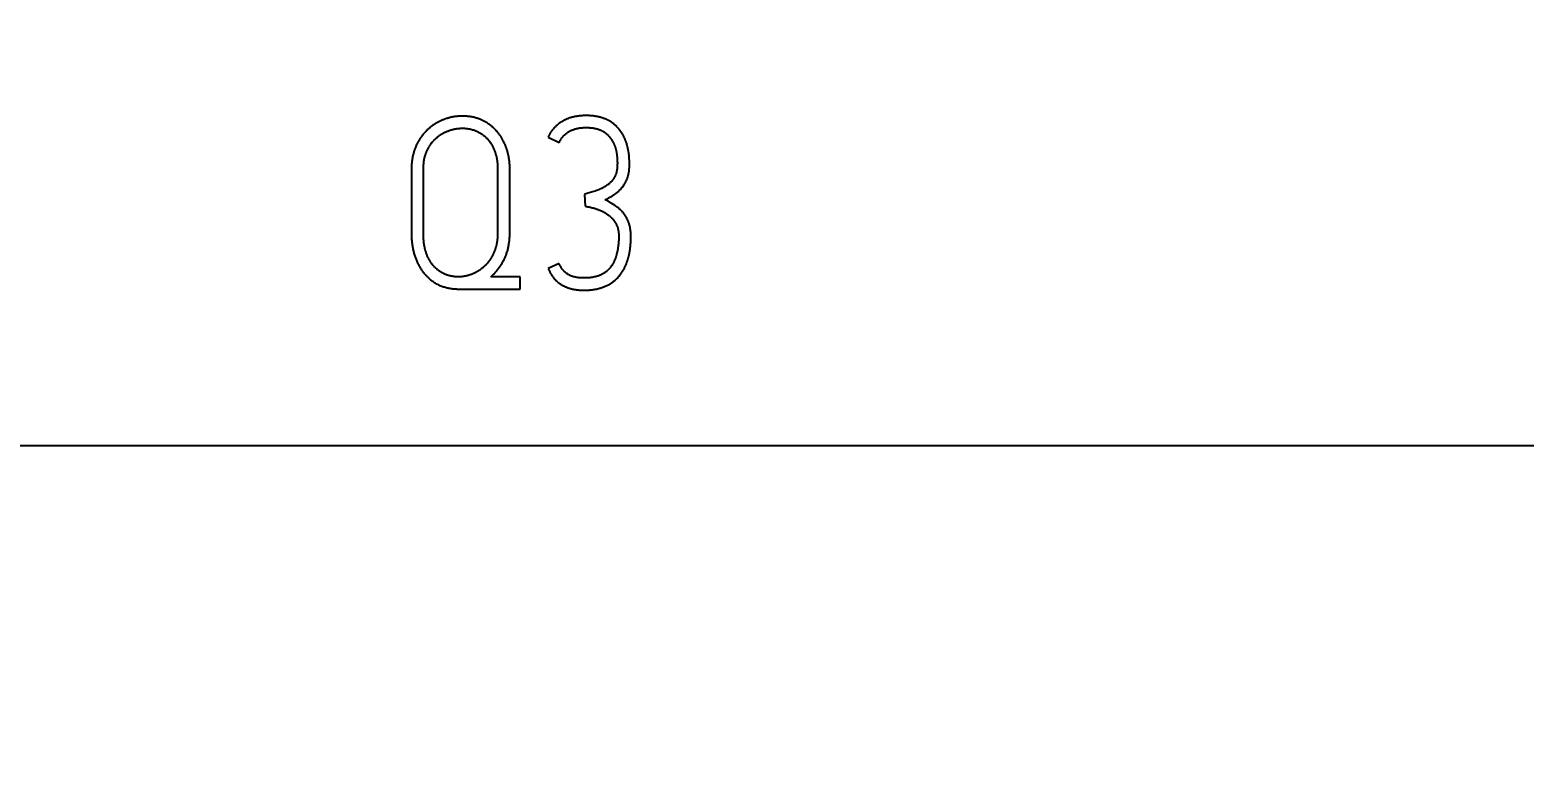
# Model space of a CAD drawing. Extents: x 0 to 420, y 0 to 297.
# Drawn here: x 112.59 to 127.36, y 137.42 to 144.75 of the extents above; entities that cross this region are included whole.
import ezdxf
from ezdxf.enums import TextEntityAlignment as Align

# ---------------------------------------------------------------- set-up
doc = ezdxf.new("R2010")
doc.units = 0
doc.header["$LTSCALE"] = 23.1
for name, color, linetype in [('10000_FRONT', 7, 'CONTINUOUS'), ('10100_DIM_FRONT', 7, 'CONTINUOUS'), ('10500_FRONT_LABELING', 7, 'CONTINUOUS')]:
    doc.layers.add(name, color=color, linetype=linetype)
doc.dimstyles.get("Standard").update_dxf_attribs({"dimtxt": 2.5, "dimasz": 2.5, "dimexe": 1.25, "dimexo": 0.625, "dimtad": 1, "dimcen": 2.5, "dimazin": 3, "dimtfac": 1, "dimtmove": 0, "dimatfit": 3})

# ---------------------------------------------------------------- blocks, each defined once
blk = doc.blocks.new('*D0')
at = {"layer": '10100_DIM_FRONT', "linetype": 'CONTINUOUS'}
for p, q in [((145.216, 146.129), (145.216, 119.377)), ((101.716, 145.192), (101.716, 119.377)), ((101.716, 121.377), (123.466, 121.377)), ((145.216, 121.377), (123.466, 121.377))]:
    blk.add_line(p, q, dxfattribs=at)
for points in [[(105.216, 121.877), (101.716, 121.377), (105.216, 120.877)], [(141.716, 120.877), (145.216, 121.377), (141.716, 121.877)]]:
    blk.add_solid(points, dxfattribs=at)
blk.add_text('43,5', height=3.5, dxfattribs=at).set_placement((119.432, 122.252), (129.182, 122.252), align=Align.FIT)
blk = doc.blocks.new('*D1')
at = {"layer": '10100_DIM_FRONT', "linetype": 'CONTINUOUS'}
for p, q in [((109.715618, 185.641363), (109.715618, 128.698883)), ((145.215618, 185.641363), (145.215618, 128.698883)), ((109.715618, 130.698883), (127.465618, 130.698883)), ((145.215618, 130.698883), (127.465618, 130.698883))]:
    blk.add_line(p, q, dxfattribs=at)
for points in [[(113.215618, 131.198883), (109.715618, 130.698883), (113.215618, 130.198883)], [(141.715618, 130.198883), (145.215618, 130.698883), (141.715618, 131.198883)]]:
    blk.add_solid(points, dxfattribs=at)
blk.add_text('35,5', height=3.5, dxfattribs=at).set_placement((123.63496, 131.573883), (133.13496, 131.573883), align=Align.FIT)

msp = doc.modelspace()

# ---------------------------------------------------------------- linework, layer by layer
at = {"layer": '10000_FRONT', "color": 7, "linetype": 'CONTINUOUS'}
msp.add_line((145.216, 140.642), (109.716, 140.642), dxfattribs=at)
at = {"layer": '10500_FRONT_LABELING', "color": 7, "linetype": 'CONTINUOUS'}
for p, q in [((117.716, 143.694), (117.824, 143.64)), ((116.366, 143.378), (116.366, 142.735)), ((116.484, 142.728), (116.484, 143.378)), ((117.217, 143.378), (117.217, 142.749)), ((117.337, 142.749), (117.337, 143.378)), ((118.076, 143.128), (118.083, 143.011)), ((118.107, 143.138), (118.092, 143.133)), ((118.122, 143.142), (118.107, 143.138)), ((118.143, 143.149), (118.122, 143.142)), ((118.168, 143.156), (118.143, 143.149)), ((118.179, 143.16), (118.168, 143.156)), ((117.824, 142.445), (117.716, 142.395)), ((117.441, 142.313), (117.148, 142.313)), ((117.441, 142.192), (117.441, 142.313)), ((116.828, 142.192), (117.441, 142.192))]:
    msp.add_line(p, q, dxfattribs=at)
for points in [[(117.337, 143.378), (117.337, 143.386), (117.337, 143.393), (117.337, 143.4), (117.337, 143.407), (117.336, 143.415), (117.336, 143.422), (117.335, 143.429), (117.335, 143.436), (117.334, 143.444), (117.334, 143.451), (117.333, 143.458), (117.332, 143.465), (117.331, 143.472), (117.33, 143.479), (117.329, 143.487), (117.328, 143.494), (117.326, 143.501), (117.325, 143.508), (117.324, 143.515), (117.322, 143.522), (117.321, 143.529), (117.319, 143.536), (117.317, 143.543), (117.315, 143.55), (117.313, 143.557), (117.311, 143.564), (117.309, 143.571), (117.307, 143.578), (117.304, 143.585), (117.302, 143.592), (117.299, 143.599), (117.297, 143.605), (117.294, 143.612), (117.291, 143.619), (117.288, 143.626), (117.285, 143.632), (117.282, 143.639), (117.279, 143.645), (117.276, 143.652), (117.273, 143.658), (117.269, 143.665), (117.266, 143.671), (117.262, 143.677), (117.258, 143.684), (117.255, 143.69), (117.251, 143.696), (117.247, 143.702), (117.243, 143.708), (117.239, 143.714), (117.234, 143.72), (117.23, 143.726), (117.225, 143.732), (117.221, 143.737), (117.216, 143.743), (117.211, 143.749), (117.206, 143.754), (117.202, 143.76), (117.197, 143.765), (117.191, 143.77), (117.186, 143.775), (117.181, 143.78), (117.176, 143.785), (117.17, 143.79), (117.165, 143.795), (117.159, 143.8), (117.154, 143.804), (117.148, 143.809), (117.142, 143.813), (117.136, 143.817), (117.131, 143.822), (117.124, 143.826), (117.118, 143.83), (117.112, 143.834), (117.106, 143.838), (117.1, 143.841), (117.093, 143.845), (117.087, 143.849), (117.08, 143.852), (117.074, 143.855), (117.067, 143.858), (117.061, 143.862), (117.054, 143.865), (117.047, 143.867), (117.04, 143.87), (117.034, 143.873), (117.027, 143.875), (117.02, 143.878), (117.013, 143.88), (117.006, 143.882), (116.999, 143.884), (116.992, 143.886), (116.985, 143.888), (116.978, 143.89), (116.971, 143.891), (116.963, 143.893), (116.956, 143.894), (116.949, 143.895), (116.941, 143.897), (116.934, 143.898), (116.927, 143.898), (116.92, 143.899), (116.912, 143.9), (116.905, 143.901), (116.898, 143.901), (116.89, 143.901), (116.883, 143.902), (116.876, 143.902), (116.868, 143.902), (116.861, 143.902), (116.854, 143.902), (116.846, 143.901), (116.839, 143.901), (116.832, 143.9), (116.824, 143.9), (116.817, 143.899), (116.81, 143.898), (116.802, 143.897), (116.795, 143.896), (116.788, 143.895), (116.781, 143.894), (116.773, 143.893), (116.766, 143.891), (116.759, 143.89), (116.752, 143.888), (116.745, 143.886), (116.738, 143.884), (116.731, 143.882), (116.724, 143.88), (116.717, 143.878), (116.71, 143.876), (116.703, 143.874), (116.696, 143.871), (116.689, 143.869), (116.682, 143.866), (116.675, 143.863), (116.669, 143.86), (116.662, 143.858), (116.655, 143.855), (116.649, 143.851), (116.642, 143.848), (116.635, 143.845), (116.629, 143.841), (116.622, 143.838), (116.616, 143.834), (116.61, 143.831), (116.603, 143.827), (116.597, 143.823), (116.591, 143.819), (116.585, 143.815), (116.579, 143.811), (116.573, 143.807), (116.567, 143.803), (116.561, 143.798), (116.556, 143.794), (116.55, 143.789), (116.544, 143.785), (116.539, 143.78), (116.533, 143.775), (116.528, 143.77), (116.522, 143.765), (116.517, 143.76), (116.512, 143.755), (116.507, 143.75), (116.502, 143.744), (116.497, 143.739), (116.492, 143.734), (116.487, 143.728), (116.482, 143.723), (116.478, 143.717), (116.473, 143.711), (116.469, 143.705), (116.464, 143.7), (116.46, 143.694), (116.456, 143.688), (116.452, 143.682), (116.448, 143.676), (116.444, 143.67), (116.44, 143.663), (116.437, 143.657), (116.433, 143.651), (116.429, 143.645), (116.426, 143.638), (116.423, 143.632), (116.419, 143.625), (116.416, 143.619), (116.413, 143.612), (116.41, 143.605), (116.407, 143.599), (116.404, 143.592), (116.402, 143.585), (116.399, 143.578), (116.396, 143.571), (116.394, 143.565), (116.392, 143.558), (116.39, 143.551), (116.388, 143.544), (116.386, 143.537), (116.384, 143.53), (116.382, 143.523)], [(118.14, 143.905), (118.134, 143.905), (118.129, 143.905), (118.123, 143.906), (118.117, 143.906), (118.111, 143.906), (118.106, 143.906), (118.1, 143.906), (118.094, 143.907), (118.088, 143.907), (118.083, 143.906), (118.077, 143.906), (118.071, 143.906), (118.065, 143.906), (118.06, 143.906), (118.054, 143.905), (118.048, 143.905), (118.042, 143.905), (118.037, 143.904), (118.031, 143.904), (118.025, 143.903), (118.019, 143.902), (118.014, 143.902), (118.008, 143.901), (118.002, 143.9), (117.997, 143.899), (117.991, 143.898), (117.986, 143.897), (117.98, 143.896), (117.974, 143.895), (117.969, 143.894), (117.963, 143.892), (117.958, 143.891), (117.952, 143.89), (117.947, 143.888), (117.941, 143.886), (117.936, 143.885), (117.93, 143.883), (117.925, 143.881), (117.919, 143.879), (117.914, 143.877), (117.909, 143.875), (117.903, 143.873), (117.898, 143.87), (117.893, 143.868), (117.887, 143.866), (117.882, 143.863), (117.877, 143.86), (117.872, 143.858), (117.867, 143.855), (117.862, 143.852), (117.857, 143.849), (117.852, 143.846), (117.847, 143.843), (117.842, 143.84), (117.837, 143.837), (117.833, 143.834), (117.828, 143.83), (117.823, 143.827), (117.819, 143.824), (117.814, 143.82), (117.81, 143.816), (117.805, 143.813), (117.801, 143.809), (117.796, 143.805), (117.792, 143.801), (117.788, 143.797), (117.784, 143.793), (117.78, 143.789), (117.776, 143.785), (117.772, 143.781), (117.768, 143.776), (117.764, 143.772), (117.761, 143.768), (117.757, 143.763), (117.754, 143.759), (117.75, 143.754), (117.747, 143.749), (117.744, 143.745), (117.74, 143.74), (117.737, 143.735), (117.734, 143.73), (117.731, 143.725), (117.729, 143.72), (117.726, 143.715), (117.723, 143.71), (117.721, 143.705), (117.718, 143.7), (117.716, 143.694)], [(118.334, 143.104), (118.339, 143.107), (118.344, 143.11), (118.349, 143.113), (118.354, 143.116), (118.359, 143.119), (118.363, 143.122), (118.368, 143.125), (118.373, 143.128), (118.377, 143.132), (118.382, 143.135), (118.387, 143.138), (118.391, 143.142), (118.395, 143.145), (118.4, 143.149), (118.404, 143.152), (118.408, 143.156), (118.413, 143.16), (118.417, 143.164), (118.421, 143.168), (118.425, 143.172), (118.429, 143.176), (118.433, 143.18), (118.437, 143.184), (118.441, 143.189), (118.445, 143.193), (118.448, 143.198), (118.452, 143.202), (118.456, 143.207), (118.459, 143.211), (118.462, 143.216), (118.465, 143.221), (118.469, 143.225), (118.472, 143.23), (118.475, 143.235), (118.477, 143.24), (118.48, 143.245), (118.483, 143.25), (118.485, 143.255), (118.488, 143.26), (118.49, 143.266), (118.493, 143.271), (118.495, 143.276), (118.497, 143.282), (118.499, 143.287), (118.501, 143.292), (118.503, 143.298), (118.505, 143.303), (118.506, 143.309), (118.508, 143.314), (118.509, 143.32), (118.51, 143.325), (118.511, 143.331), (118.513, 143.337), (118.514, 143.342), (118.514, 143.348), (118.515, 143.353), (118.516, 143.359), (118.517, 143.365), (118.517, 143.371), (118.518, 143.376), (118.518, 143.382), (118.519, 143.388), (118.519, 143.394), (118.519, 143.399), (118.519, 143.405), (118.519, 143.411), (118.52, 143.416), (118.52, 143.422), (118.52, 143.428), (118.52, 143.433), (118.52, 143.439), (118.52, 143.445), (118.519, 143.451), (118.519, 143.456), (118.519, 143.462), (118.519, 143.468), (118.518, 143.473), (118.518, 143.479), (118.518, 143.485), (118.517, 143.49), (118.517, 143.496), (118.516, 143.502), (118.516, 143.507), (118.515, 143.513), (118.515, 143.519), (118.514, 143.524), (118.513, 143.53), (118.512, 143.536), (118.512, 143.541), (118.511, 143.547), (118.51, 143.552), (118.509, 143.558), (118.508, 143.564), (118.507, 143.569), (118.506, 143.575), (118.505, 143.581), (118.503, 143.586), (118.502, 143.592), (118.501, 143.597), (118.499, 143.603), (118.498, 143.608), (118.496, 143.614), (118.495, 143.62), (118.493, 143.625), (118.492, 143.631), (118.49, 143.636), (118.488, 143.641), (118.486, 143.647), (118.484, 143.652), (118.482, 143.658), (118.48, 143.663), (118.478, 143.668), (118.476, 143.674), (118.474, 143.679), (118.471, 143.684), (118.469, 143.689), (118.467, 143.694), (118.464, 143.7), (118.461, 143.705), (118.459, 143.71), (118.456, 143.715), (118.453, 143.72), (118.45, 143.725), (118.447, 143.73), (118.444, 143.735), (118.441, 143.739), (118.438, 143.744), (118.435, 143.749), (118.431, 143.754), (118.428, 143.758), (118.424, 143.763), (118.421, 143.767), (118.417, 143.772), (118.414, 143.776), (118.41, 143.78), (118.406, 143.785), (118.402, 143.789), (118.398, 143.793), (118.394, 143.797), (118.39, 143.801), (118.386, 143.805), (118.382, 143.809), (118.378, 143.813), (118.373, 143.816), (118.369, 143.82), (118.364, 143.824), (118.36, 143.827), (118.355, 143.831), (118.35, 143.834), (118.346, 143.837), (118.341, 143.841), (118.336, 143.844), (118.331, 143.847), (118.326, 143.85), (118.321, 143.853), (118.316, 143.856), (118.311, 143.858), (118.306, 143.861), (118.301, 143.864), (118.296, 143.866), (118.291, 143.868), (118.285, 143.871), (118.28, 143.873), (118.275, 143.875), (118.269, 143.877), (118.264, 143.879), (118.258, 143.881), (118.253, 143.883), (118.247, 143.885), (118.242, 143.886), (118.236, 143.888), (118.231, 143.89), (118.225, 143.891), (118.22, 143.893), (118.214, 143.894), (118.208, 143.895), (118.203, 143.896), (118.197, 143.897), (118.191, 143.898), (118.186, 143.899), (118.18, 143.9), (118.174, 143.901), (118.169, 143.902), (118.163, 143.903), (118.157, 143.903), (118.152, 143.904), (118.146, 143.904), (118.14, 143.905)], [(116.484, 143.378), (116.484, 143.385), (116.484, 143.391), (116.484, 143.398), (116.484, 143.404), (116.484, 143.411), (116.485, 143.417), (116.485, 143.424), (116.486, 143.43), (116.487, 143.437), (116.487, 143.443), (116.488, 143.45), (116.489, 143.456), (116.49, 143.462), (116.491, 143.469), (116.492, 143.475), (116.494, 143.481), (116.495, 143.488), (116.497, 143.494), (116.498, 143.5), (116.5, 143.507), (116.502, 143.513), (116.504, 143.519), (116.506, 143.525), (116.508, 143.531), (116.51, 143.538), (116.513, 143.544), (116.515, 143.55), (116.518, 143.556), (116.52, 143.562), (116.523, 143.568), (116.526, 143.574), (116.529, 143.579), (116.532, 143.585), (116.535, 143.591), (116.539, 143.596), (116.542, 143.602), (116.545, 143.608), (116.549, 143.613), (116.552, 143.618), (116.556, 143.624), (116.56, 143.629), (116.564, 143.634), (116.568, 143.64), (116.572, 143.645), (116.576, 143.65), (116.58, 143.655), (116.585, 143.66), (116.589, 143.665), (116.594, 143.669), (116.598, 143.674), (116.603, 143.678), (116.608, 143.683), (116.613, 143.687), (116.618, 143.691), (116.623, 143.696), (116.628, 143.7), (116.633, 143.704), (116.638, 143.708), (116.643, 143.711), (116.649, 143.715), (116.654, 143.719), (116.66, 143.722), (116.665, 143.726), (116.671, 143.729), (116.677, 143.732), (116.683, 143.735), (116.689, 143.738), (116.694, 143.741), (116.7, 143.744), (116.706, 143.747), (116.712, 143.75), (116.718, 143.752), (116.724, 143.754), (116.731, 143.757), (116.737, 143.759), (116.743, 143.761), (116.749, 143.763), (116.755, 143.765), (116.762, 143.767), (116.768, 143.769), (116.775, 143.77), (116.781, 143.772), (116.787, 143.773), (116.794, 143.774), (116.8, 143.776), (116.807, 143.777), (116.813, 143.778), (116.82, 143.779), (116.826, 143.779), (116.833, 143.78), (116.839, 143.78), (116.846, 143.781), (116.852, 143.781), (116.859, 143.781), (116.865, 143.782), (116.872, 143.782), (116.879, 143.781), (116.885, 143.781), (116.892, 143.781), (116.898, 143.78), (116.905, 143.78), (116.911, 143.779), (116.918, 143.778), (116.924, 143.777), (116.931, 143.776), (116.937, 143.775), (116.944, 143.774), (116.95, 143.772), (116.957, 143.771), (116.963, 143.769), (116.969, 143.767), (116.975, 143.766), (116.982, 143.764), (116.988, 143.761), (116.994, 143.759), (117, 143.757), (117.006, 143.754), (117.012, 143.752), (117.018, 143.749), (117.024, 143.746), (117.029, 143.743), (117.035, 143.74), (117.041, 143.736), (117.047, 143.733), (117.052, 143.729), (117.058, 143.726), (117.063, 143.722), (117.068, 143.718), (117.074, 143.714), (117.079, 143.71), (117.084, 143.706), (117.089, 143.702), (117.094, 143.698), (117.098, 143.693), (117.103, 143.689), (117.108, 143.684), (117.112, 143.68), (117.117, 143.675), (117.121, 143.67), (117.125, 143.665), (117.13, 143.66), (117.134, 143.654), (117.138, 143.649), (117.141, 143.644), (117.145, 143.639), (117.149, 143.633), (117.152, 143.628), (117.156, 143.622), (117.159, 143.616), (117.162, 143.611), (117.165, 143.605), (117.168, 143.599), (117.171, 143.593), (117.174, 143.588), (117.177, 143.582), (117.179, 143.576), (117.182, 143.569), (117.184, 143.563), (117.187, 143.557), (117.189, 143.551), (117.191, 143.545), (117.193, 143.539), (117.195, 143.533), (117.197, 143.526), (117.199, 143.52), (117.2, 143.514), (117.202, 143.508), (117.204, 143.501), (117.205, 143.495), (117.206, 143.489), (117.208, 143.482), (117.209, 143.476), (117.21, 143.469), (117.211, 143.463), (117.212, 143.457), (117.213, 143.45), (117.213, 143.444), (117.214, 143.437), (117.215, 143.431), (117.215, 143.424), (117.216, 143.418), (117.216, 143.411), (117.216, 143.405), (117.216, 143.398), (117.217, 143.391), (117.217, 143.385), (117.217, 143.378)], [(117.824, 143.64), (117.827, 143.645), (117.829, 143.649), (117.832, 143.654), (117.834, 143.659), (117.837, 143.663), (117.84, 143.668), (117.842, 143.672), (117.845, 143.676), (117.848, 143.681), (117.851, 143.685), (117.854, 143.689), (117.858, 143.693), (117.861, 143.697), (117.864, 143.701), (117.868, 143.705), (117.872, 143.709), (117.875, 143.713), (117.879, 143.716), (117.883, 143.72), (117.887, 143.724), (117.891, 143.727), (117.895, 143.73), (117.9, 143.734), (117.904, 143.737), (117.908, 143.74), (117.912, 143.743), (117.917, 143.746), (117.921, 143.748), (117.926, 143.751), (117.931, 143.754), (117.935, 143.756), (117.94, 143.758), (117.945, 143.761), (117.95, 143.763), (117.955, 143.765), (117.96, 143.767), (117.965, 143.769), (117.97, 143.77), (117.975, 143.772), (117.98, 143.774), (117.985, 143.775), (117.99, 143.777), (117.995, 143.778), (118, 143.779), (118.006, 143.78), (118.011, 143.781), (118.016, 143.782), (118.021, 143.783), (118.026, 143.784), (118.032, 143.784), (118.037, 143.785), (118.042, 143.786), (118.047, 143.786), (118.053, 143.787), (118.058, 143.787), (118.063, 143.788), (118.069, 143.788), (118.074, 143.788), (118.079, 143.788), (118.085, 143.789), (118.09, 143.789), (118.095, 143.789), (118.101, 143.789), (118.106, 143.788), (118.111, 143.788), (118.117, 143.788), (118.122, 143.788), (118.127, 143.787), (118.132, 143.787), (118.138, 143.787), (118.143, 143.786), (118.148, 143.785), (118.153, 143.785), (118.159, 143.784), (118.164, 143.783), (118.169, 143.782), (118.174, 143.781), (118.18, 143.78), (118.185, 143.779), (118.19, 143.778), (118.195, 143.777), (118.2, 143.775), (118.205, 143.774), (118.211, 143.772), (118.216, 143.77), (118.221, 143.769), (118.226, 143.767), (118.231, 143.765), (118.235, 143.763), (118.24, 143.76), (118.245, 143.758), (118.25, 143.756), (118.254, 143.753), (118.259, 143.751), (118.264, 143.748), (118.268, 143.745), (118.272, 143.742), (118.277, 143.739), (118.281, 143.736), (118.285, 143.732), (118.289, 143.729), (118.293, 143.726), (118.297, 143.722), (118.301, 143.718), (118.305, 143.715), (118.309, 143.711), (118.312, 143.707), (118.316, 143.703), (118.319, 143.699), (118.323, 143.695), (118.326, 143.691), (118.33, 143.687), (118.333, 143.682), (118.336, 143.678), (118.339, 143.674), (118.342, 143.669), (118.345, 143.665), (118.347, 143.66), (118.35, 143.656), (118.353, 143.651), (118.355, 143.647), (118.358, 143.642), (118.36, 143.637), (118.362, 143.633), (118.365, 143.628), (118.367, 143.623), (118.369, 143.618), (118.371, 143.613), (118.373, 143.608), (118.375, 143.603), (118.376, 143.598), (118.378, 143.593), (118.38, 143.588), (118.381, 143.583), (118.383, 143.578), (118.384, 143.573), (118.385, 143.568), (118.387, 143.563), (118.388, 143.558), (118.389, 143.552), (118.39, 143.547), (118.391, 143.542), (118.392, 143.537), (118.393, 143.532), (118.394, 143.527), (118.394, 143.521), (118.395, 143.516), (118.396, 143.511), (118.396, 143.506), (118.397, 143.5), (118.397, 143.495), (118.398, 143.49), (118.398, 143.485), (118.398, 143.48), (118.399, 143.474), (118.399, 143.469), (118.399, 143.464), (118.399, 143.458), (118.399, 143.453), (118.399, 143.448), (118.4, 143.443), (118.4, 143.437), (118.4, 143.432), (118.399, 143.427), (118.399, 143.421), (118.399, 143.416), (118.399, 143.411), (118.399, 143.406), (118.399, 143.4), (118.398, 143.395), (118.398, 143.39), (118.397, 143.385), (118.397, 143.379), (118.396, 143.374), (118.395, 143.369), (118.394, 143.364), (118.393, 143.358), (118.392, 143.353), (118.391, 143.348), (118.39, 143.343), (118.388, 143.338), (118.387, 143.333), (118.385, 143.328), (118.383, 143.323), (118.381, 143.318), (118.379, 143.313), (118.377, 143.308), (118.374, 143.304), (118.372, 143.299), (118.369, 143.295), (118.366, 143.29), (118.364, 143.286), (118.361, 143.281), (118.358, 143.277), (118.354, 143.272), (118.351, 143.268), (118.348, 143.264), (118.345, 143.26), (118.341, 143.256)], [(116.382, 143.523), (116.38, 143.516), (116.379, 143.509), (116.377, 143.502), (116.376, 143.495), (116.375, 143.487), (116.373, 143.48), (116.372, 143.473), (116.371, 143.466), (116.37, 143.459), (116.369, 143.451), (116.369, 143.444), (116.368, 143.437), (116.367, 143.429), (116.367, 143.422), (116.367, 143.415), (116.366, 143.408), (116.366, 143.4), (116.366, 143.393), (116.366, 143.386), (116.366, 143.378)], [(118.341, 143.256), (118.338, 143.252), (118.334, 143.248), (118.33, 143.244), (118.326, 143.241), (118.323, 143.237), (118.319, 143.233), (118.315, 143.23), (118.31, 143.227), (118.306, 143.223), (118.302, 143.22), (118.298, 143.217), (118.293, 143.214), (118.289, 143.211), (118.285, 143.208), (118.28, 143.205), (118.276, 143.202), (118.271, 143.2), (118.267, 143.197), (118.262, 143.194), (118.257, 143.192), (118.253, 143.189), (118.248, 143.187), (118.243, 143.185), (118.238, 143.182), (118.233, 143.18), (118.229, 143.178), (118.224, 143.176), (118.219, 143.174), (118.214, 143.172), (118.209, 143.17), (118.204, 143.168), (118.199, 143.167), (118.194, 143.165), (118.189, 143.163), (118.184, 143.161), (118.179, 143.16)], [(118.092, 143.133), (118.082, 143.13), (118.076, 143.128)], [(118.279, 143.074), (118.284, 143.077), (118.289, 143.079), (118.294, 143.082), (118.299, 143.085), (118.305, 143.087), (118.31, 143.09), (118.314, 143.093), (118.319, 143.096), (118.324, 143.099), (118.334, 143.104)], [(118.083, 143.011), (118.089, 143.01), (118.095, 143.009), (118.101, 143.007), (118.106, 143.006), (118.112, 143.005), (118.118, 143.004), (118.123, 143.003), (118.129, 143.002), (118.134, 143), (118.14, 142.999), (118.146, 142.997), (118.151, 142.996), (118.157, 142.994), (118.162, 142.993), (118.168, 142.991), (118.173, 142.99), (118.179, 142.988), (118.184, 142.987), (118.19, 142.985), (118.195, 142.983), (118.201, 142.981), (118.206, 142.979), (118.212, 142.977), (118.217, 142.975), (118.222, 142.973), (118.228, 142.971), (118.233, 142.969), (118.238, 142.967), (118.244, 142.964), (118.249, 142.962), (118.254, 142.959), (118.259, 142.957), (118.264, 142.954), (118.269, 142.951), (118.275, 142.948), (118.28, 142.945), (118.285, 142.942), (118.289, 142.939), (118.294, 142.936), (118.299, 142.933), (118.304, 142.929), (118.309, 142.926), (118.313, 142.922), (118.318, 142.919), (118.322, 142.915), (118.327, 142.911), (118.331, 142.907), (118.335, 142.903), (118.339, 142.899), (118.343, 142.895), (118.347, 142.891), (118.351, 142.886), (118.355, 142.882), (118.359, 142.878), (118.362, 142.873), (118.366, 142.868), (118.369, 142.864), (118.372, 142.859), (118.376, 142.854), (118.379, 142.849), (118.382, 142.844), (118.384, 142.839), (118.387, 142.834), (118.39, 142.829), (118.392, 142.824), (118.395, 142.818), (118.397, 142.813), (118.399, 142.807), (118.401, 142.802), (118.403, 142.796), (118.404, 142.791), (118.406, 142.785), (118.407, 142.78), (118.408, 142.774), (118.409, 142.768), (118.41, 142.763), (118.411, 142.757), (118.412, 142.751), (118.412, 142.745), (118.413, 142.74), (118.413, 142.734), (118.413, 142.728), (118.413, 142.722), (118.414, 142.716), (118.414, 142.711), (118.414, 142.705), (118.414, 142.699), (118.414, 142.693), (118.413, 142.687), (118.413, 142.682), (118.413, 142.676), (118.413, 142.67), (118.412, 142.664), (118.412, 142.659), (118.412, 142.653), (118.411, 142.647), (118.41, 142.642), (118.41, 142.636), (118.409, 142.63), (118.409, 142.624), (118.408, 142.619), (118.407, 142.613), (118.406, 142.607), (118.406, 142.602), (118.405, 142.596), (118.404, 142.59), (118.403, 142.585), (118.402, 142.579), (118.401, 142.573), (118.4, 142.568), (118.398, 142.562), (118.397, 142.556), (118.396, 142.551), (118.395, 142.545), (118.393, 142.54), (118.392, 142.534), (118.39, 142.528), (118.389, 142.523), (118.387, 142.517), (118.385, 142.512), (118.384, 142.506), (118.382, 142.501), (118.38, 142.495), (118.378, 142.49), (118.376, 142.484), (118.373, 142.479), (118.371, 142.473), (118.369, 142.468), (118.366, 142.463), (118.364, 142.458), (118.361, 142.452), (118.359, 142.447), (118.356, 142.442), (118.353, 142.437), (118.35, 142.432), (118.347, 142.427), (118.344, 142.422), (118.34, 142.417), (118.337, 142.413), (118.333, 142.408), (118.33, 142.404), (118.326, 142.399), (118.322, 142.395), (118.318, 142.39), (118.314, 142.386), (118.31, 142.382), (118.306, 142.378), (118.302, 142.374), (118.297, 142.37), (118.293, 142.367), (118.288, 142.363), (118.284, 142.36), (118.279, 142.356), (118.274, 142.353), (118.269, 142.35), (118.264, 142.346), (118.259, 142.343), (118.254, 142.341), (118.249, 142.338), (118.244, 142.335), (118.239, 142.333), (118.233, 142.33), (118.228, 142.328), (118.223, 142.326), (118.217, 142.324), (118.212, 142.322), (118.206, 142.32), (118.2, 142.318), (118.195, 142.317), (118.189, 142.315), (118.183, 142.313), (118.178, 142.312), (118.172, 142.311), (118.166, 142.31), (118.161, 142.308), (118.155, 142.307), (118.149, 142.306), (118.143, 142.306), (118.138, 142.305), (118.132, 142.304), (118.126, 142.303), (118.12, 142.303), (118.115, 142.302), (118.109, 142.302), (118.103, 142.302), (118.097, 142.301), (118.091, 142.301), (118.086, 142.301), (118.08, 142.301), (118.074, 142.301), (118.068, 142.301), (118.062, 142.301), (118.056, 142.301), (118.05, 142.301), (118.045, 142.302), (118.039, 142.302), (118.033, 142.302), (118.027, 142.303), (118.021, 142.303)], [(118.533, 142.656), (118.533, 142.662), (118.533, 142.668), (118.533, 142.674), (118.534, 142.68), (118.534, 142.686), (118.534, 142.692), (118.534, 142.698), (118.534, 142.704), (118.534, 142.71), (118.534, 142.716), (118.534, 142.722), (118.533, 142.728), (118.533, 142.734), (118.533, 142.74), (118.533, 142.746), (118.532, 142.751), (118.532, 142.757), (118.531, 142.763), (118.531, 142.769), (118.53, 142.775), (118.529, 142.781), (118.528, 142.787), (118.527, 142.793), (118.526, 142.799), (118.525, 142.805), (118.523, 142.81), (118.522, 142.816), (118.52, 142.822), (118.519, 142.828), (118.517, 142.834), (118.515, 142.84), (118.513, 142.845), (118.511, 142.851), (118.509, 142.856), (118.507, 142.862), (118.505, 142.868), (118.503, 142.873), (118.5, 142.879), (118.498, 142.884), (118.495, 142.889), (118.492, 142.895), (118.489, 142.9), (118.486, 142.905), (118.483, 142.91), (118.48, 142.915), (118.477, 142.92), (118.474, 142.925), (118.47, 142.93), (118.466, 142.935), (118.463, 142.94), (118.459, 142.945), (118.455, 142.949), (118.451, 142.954), (118.447, 142.958), (118.443, 142.963), (118.439, 142.967), (118.435, 142.971), (118.43, 142.975), (118.426, 142.979), (118.422, 142.983), (118.417, 142.987), (118.412, 142.991), (118.408, 142.995), (118.403, 142.999), (118.398, 143.002), (118.393, 143.006), (118.388, 143.009), (118.383, 143.013), (118.378, 143.016), (118.373, 143.019), (118.368, 143.023), (118.363, 143.026), (118.358, 143.029), (118.353, 143.032), (118.348, 143.036), (118.342, 143.039), (118.337, 143.042), (118.332, 143.045), (118.327, 143.048), (118.322, 143.051), (118.316, 143.054), (118.311, 143.057), (118.306, 143.06), (118.301, 143.063), (118.295, 143.066), (118.29, 143.069), (118.285, 143.071), (118.279, 143.074)], [(116.366, 142.735), (116.366, 142.725), (116.366, 142.716), (116.366, 142.707), (116.366, 142.698), (116.367, 142.689), (116.367, 142.68), (116.368, 142.671), (116.369, 142.662), (116.37, 142.652), (116.371, 142.643), (116.372, 142.634), (116.373, 142.625), (116.375, 142.616), (116.376, 142.607), (116.378, 142.598), (116.38, 142.589), (116.381, 142.58), (116.383, 142.572), (116.386, 142.563), (116.388, 142.554), (116.39, 142.545), (116.393, 142.536), (116.396, 142.527), (116.398, 142.518), (116.401, 142.51), (116.404, 142.501), (116.408, 142.493), (116.411, 142.484), (116.414, 142.476), (116.418, 142.467), (116.422, 142.459), (116.425, 142.451), (116.429, 142.442), (116.434, 142.434), (116.438, 142.426), (116.442, 142.418), (116.447, 142.41), (116.451, 142.402), (116.456, 142.394), (116.461, 142.387), (116.466, 142.379), (116.472, 142.371), (116.477, 142.364), (116.483, 142.356), (116.488, 142.349), (116.494, 142.342), (116.5, 142.335), (116.506, 142.328), (116.512, 142.322), (116.519, 142.315), (116.525, 142.309), (116.532, 142.302), (116.539, 142.296), (116.546, 142.29), (116.553, 142.284), (116.56, 142.279), (116.568, 142.273), (116.575, 142.268), (116.583, 142.263), (116.591, 142.258), (116.598, 142.253), (116.606, 142.248), (116.614, 142.244), (116.623, 142.239), (116.631, 142.235), (116.639, 142.231), (116.647, 142.228), (116.656, 142.224), (116.664, 142.221), (116.673, 142.218), (116.682, 142.215), (116.691, 142.212), (116.7, 142.209), (116.709, 142.207), (116.718, 142.205), (116.727, 142.203), (116.736, 142.201), (116.745, 142.199), (116.754, 142.198), (116.763, 142.196), (116.772, 142.195), (116.781, 142.194), (116.791, 142.194), (116.8, 142.193), (116.809, 142.193), (116.818, 142.192), (116.828, 142.192)], [(117.217, 142.749), (117.217, 142.742), (117.217, 142.736), (117.216, 142.729), (117.216, 142.723), (117.216, 142.716), (117.216, 142.71), (117.215, 142.704), (117.215, 142.697), (117.214, 142.691), (117.213, 142.684), (117.213, 142.678), (117.212, 142.671), (117.211, 142.665), (117.21, 142.659), (117.209, 142.652), (117.208, 142.646), (117.206, 142.64), (117.205, 142.633), (117.204, 142.627), (117.202, 142.621), (117.201, 142.615), (117.199, 142.608), (117.197, 142.602), (117.195, 142.596), (117.193, 142.59), (117.191, 142.583), (117.189, 142.577), (117.187, 142.571), (117.184, 142.565), (117.182, 142.559), (117.179, 142.553), (117.177, 142.547), (117.174, 142.541), (117.171, 142.536), (117.169, 142.53), (117.166, 142.524), (117.163, 142.518), (117.16, 142.513), (117.156, 142.507), (117.153, 142.501), (117.15, 142.496), (117.146, 142.49), (117.143, 142.485), (117.139, 142.479), (117.136, 142.474), (117.132, 142.469), (117.128, 142.464), (117.124, 142.458), (117.12, 142.453), (117.116, 142.448), (117.112, 142.443), (117.107, 142.438), (117.103, 142.434), (117.099, 142.429), (117.094, 142.424), (117.089, 142.42), (117.085, 142.415), (117.08, 142.411), (117.075, 142.407), (117.07, 142.403), (117.065, 142.398), (117.06, 142.394), (117.055, 142.39), (117.05, 142.387), (117.045, 142.383), (117.04, 142.379), (117.034, 142.375), (117.029, 142.372), (117.023, 142.368), (117.018, 142.365), (117.012, 142.362), (117.006, 142.359), (117, 142.356), (116.995, 142.353), (116.989, 142.35), (116.983, 142.347), (116.977, 142.344), (116.971, 142.342), (116.965, 142.339), (116.959, 142.337), (116.953, 142.335), (116.947, 142.333), (116.941, 142.331), (116.934, 142.329), (116.928, 142.327), (116.922, 142.325), (116.915, 142.323), (116.909, 142.322), (116.903, 142.32), (116.896, 142.319), (116.89, 142.318), (116.883, 142.317), (116.877, 142.316), (116.87, 142.315), (116.864, 142.314), (116.858, 142.314), (116.851, 142.313), (116.845, 142.313), (116.838, 142.313), (116.832, 142.313), (116.825, 142.313), (116.819, 142.313), (116.812, 142.313), (116.806, 142.313), (116.799, 142.314), (116.793, 142.314), (116.786, 142.315), (116.78, 142.316), (116.773, 142.317), (116.767, 142.318), (116.76, 142.319), (116.754, 142.32), (116.748, 142.321), (116.741, 142.323), (116.735, 142.325), (116.729, 142.326), (116.723, 142.328), (116.717, 142.33), (116.71, 142.333), (116.704, 142.335), (116.698, 142.337), (116.692, 142.34), (116.687, 142.343), (116.681, 142.345), (116.675, 142.348), (116.669, 142.351), (116.663, 142.355), (116.658, 142.358), (116.652, 142.361), (116.647, 142.365), (116.641, 142.369), (116.636, 142.372), (116.631, 142.376), (116.626, 142.38), (116.621, 142.384), (116.616, 142.389), (116.611, 142.393), (116.606, 142.397), (116.602, 142.402), (116.597, 142.406), (116.592, 142.411), (116.588, 142.416), (116.584, 142.421), (116.579, 142.426), (116.575, 142.431), (116.571, 142.436), (116.567, 142.441), (116.563, 142.446), (116.56, 142.452), (116.556, 142.457), (116.552, 142.462), (116.549, 142.468), (116.546, 142.473), (116.542, 142.479), (116.539, 142.485), (116.536, 142.49), (116.533, 142.496), (116.53, 142.502), (116.527, 142.508), (116.525, 142.514), (116.522, 142.52), (116.52, 142.526), (116.517, 142.532), (116.515, 142.538), (116.513, 142.544), (116.511, 142.55), (116.509, 142.556), (116.507, 142.562), (116.505, 142.568), (116.503, 142.575), (116.502, 142.581), (116.5, 142.587), (116.498, 142.593), (116.497, 142.6), (116.496, 142.606), (116.494, 142.612), (116.493, 142.619), (116.492, 142.625), (116.491, 142.631), (116.49, 142.638), (116.489, 142.644), (116.488, 142.65), (116.488, 142.657), (116.487, 142.663), (116.486, 142.67), (116.486, 142.676), (116.485, 142.683), (116.485, 142.689), (116.485, 142.696), (116.484, 142.702), (116.484, 142.709), (116.484, 142.715), (116.484, 142.722), (116.484, 142.728)], [(117.148, 142.313), (117.155, 142.318), (117.161, 142.324), (117.167, 142.329), (117.173, 142.335), (117.179, 142.341), (117.185, 142.347), (117.191, 142.353), (117.197, 142.359), (117.202, 142.365), (117.208, 142.371), (117.213, 142.378), (117.218, 142.384), (117.223, 142.391), (117.228, 142.397), (117.233, 142.404), (117.238, 142.411), (117.242, 142.418), (117.247, 142.425), (117.252, 142.432), (117.256, 142.439), (117.26, 142.446), (117.264, 142.453), (117.269, 142.461), (117.273, 142.468), (117.276, 142.475), (117.28, 142.483), (117.284, 142.49), (117.287, 142.498), (117.291, 142.505), (117.294, 142.513), (117.297, 142.52), (117.3, 142.528), (117.303, 142.536), (117.306, 142.544), (117.308, 142.552), (117.311, 142.559), (117.313, 142.567), (117.316, 142.575), (117.318, 142.584), (117.32, 142.592), (117.322, 142.6), (117.323, 142.608), (117.325, 142.616), (117.327, 142.624), (117.328, 142.633), (117.329, 142.641), (117.33, 142.649), (117.332, 142.657), (117.333, 142.666), (117.333, 142.674), (117.334, 142.682), (117.335, 142.69), (117.335, 142.699), (117.336, 142.707), (117.336, 142.715), (117.337, 142.724), (117.337, 142.732), (117.337, 142.74), (117.337, 142.749)], [(117.716, 142.395), (117.718, 142.39), (117.721, 142.384), (117.723, 142.379), (117.726, 142.374), (117.729, 142.368), (117.731, 142.363), (117.734, 142.358), (117.737, 142.353), (117.74, 142.347), (117.743, 142.342), (117.746, 142.337), (117.749, 142.332), (117.752, 142.327), (117.756, 142.322), (117.759, 142.317), (117.762, 142.312), (117.766, 142.308), (117.769, 142.303), (117.773, 142.298), (117.777, 142.294), (117.781, 142.289), (117.785, 142.285), (117.789, 142.28), (117.794, 142.276), (117.798, 142.272), (117.802, 142.268), (117.807, 142.264), (117.812, 142.26), (117.816, 142.257), (117.821, 142.253), (117.826, 142.25), (117.831, 142.246), (117.835, 142.243), (117.84, 142.239), (117.845, 142.236), (117.851, 142.233), (117.856, 142.23), (117.861, 142.227), (117.866, 142.225), (117.872, 142.222), (117.877, 142.219), (117.882, 142.217), (117.888, 142.214), (117.893, 142.212), (117.899, 142.21), (117.905, 142.208), (117.91, 142.205), (117.916, 142.203), (117.922, 142.201), (117.927, 142.2), (117.933, 142.198), (117.939, 142.196), (117.945, 142.195), (117.95, 142.193), (117.956, 142.192), (117.962, 142.191), (117.968, 142.189), (117.974, 142.188), (117.98, 142.187), (117.986, 142.186), (117.991, 142.186), (117.997, 142.185), (118.003, 142.184), (118.009, 142.183), (118.015, 142.183), (118.021, 142.182), (118.027, 142.182), (118.033, 142.182), (118.039, 142.181), (118.045, 142.181), (118.051, 142.181), (118.057, 142.181), (118.063, 142.181), (118.069, 142.181), (118.075, 142.181), (118.081, 142.181), (118.087, 142.181), (118.093, 142.181), (118.099, 142.181), (118.105, 142.181), (118.111, 142.182), (118.117, 142.182), (118.123, 142.182), (118.129, 142.183), (118.135, 142.183), (118.141, 142.184), (118.147, 142.185), (118.153, 142.185), (118.159, 142.186), (118.164, 142.187), (118.17, 142.188), (118.176, 142.189), (118.182, 142.19), (118.188, 142.191), (118.194, 142.192), (118.2, 142.194), (118.206, 142.195), (118.211, 142.196), (118.217, 142.198), (118.223, 142.199), (118.229, 142.201), (118.235, 142.203), (118.241, 142.204), (118.246, 142.206), (118.252, 142.208), (118.258, 142.21), (118.263, 142.212), (118.269, 142.215), (118.274, 142.217), (118.28, 142.219), (118.286, 142.222), (118.291, 142.224), (118.296, 142.227), (118.302, 142.229), (118.307, 142.232), (118.312, 142.235), (118.318, 142.238), (118.323, 142.241), (118.328, 142.244), (118.333, 142.247), (118.338, 142.25), (118.343, 142.254), (118.348, 142.257), (118.353, 142.261), (118.358, 142.264), (118.363, 142.268), (118.367, 142.272), (118.372, 142.276), (118.377, 142.279), (118.381, 142.283), (118.386, 142.287), (118.39, 142.292), (118.394, 142.296), (118.399, 142.3), (118.403, 142.304), (118.407, 142.309), (118.411, 142.313), (118.415, 142.317), (118.419, 142.322), (118.423, 142.327), (118.426, 142.331), (118.43, 142.336), (118.434, 142.341), (118.437, 142.346), (118.441, 142.351), (118.444, 142.356), (118.447, 142.361), (118.451, 142.366), (118.454, 142.371), (118.457, 142.376), (118.46, 142.381), (118.463, 142.386), (118.466, 142.392), (118.469, 142.397), (118.471, 142.402), (118.474, 142.407), (118.477, 142.413), (118.479, 142.418), (118.482, 142.424), (118.484, 142.429), (118.486, 142.435), (118.489, 142.44), (118.491, 142.446), (118.493, 142.452), (118.495, 142.457), (118.497, 142.463), (118.499, 142.469), (118.501, 142.474), (118.503, 142.48), (118.504, 142.486), (118.506, 142.491), (118.508, 142.497), (118.509, 142.503), (118.511, 142.509), (118.512, 142.515), (118.514, 142.52), (118.515, 142.526), (118.516, 142.532), (118.518, 142.538), (118.519, 142.544), (118.52, 142.55), (118.521, 142.555), (118.522, 142.561), (118.523, 142.567), (118.524, 142.573), (118.525, 142.579), (118.526, 142.585), (118.527, 142.591), (118.527, 142.596), (118.528, 142.602), (118.529, 142.608), (118.529, 142.614), (118.53, 142.62), (118.53, 142.626), (118.531, 142.632), (118.531, 142.638), (118.532, 142.644), (118.532, 142.65), (118.533, 142.656)], [(118.021, 142.303), (118.016, 142.304), (118.01, 142.305), (118.004, 142.305), (117.998, 142.306), (117.993, 142.307), (117.987, 142.309), (117.981, 142.31), (117.975, 142.311), (117.97, 142.313), (117.964, 142.314), (117.958, 142.316), (117.953, 142.318), (117.947, 142.32), (117.942, 142.322), (117.937, 142.324), (117.931, 142.326), (117.926, 142.329), (117.921, 142.332), (117.916, 142.334), (117.911, 142.337), (117.906, 142.341), (117.901, 142.344), (117.896, 142.347), (117.892, 142.351), (117.887, 142.355), (117.883, 142.359), (117.879, 142.363), (117.875, 142.367), (117.871, 142.371), (117.867, 142.375), (117.863, 142.38), (117.859, 142.384), (117.856, 142.389), (117.852, 142.394), (117.849, 142.399), (117.846, 142.403), (117.843, 142.408), (117.84, 142.413), (117.837, 142.418), (117.834, 142.424), (117.832, 142.429), (117.829, 142.434), (117.826, 142.439), (117.824, 142.445)]]:
    msp.add_lwpolyline(points, dxfattribs=at)

# ---------------------------------------------------------------- dimensions: what is measured, and where the dimension line sits
at = {"layer": '10100_DIM_FRONT', "linetype": 'CONTINUOUS'}
for base, p1, p2, picture, middle in [((145.216, 130.699), (109.716, 185.641), (145.216, 185.641), '*D1', (128.385, 133.324)), ((145.216, 121.377), (101.716, 145.192), (145.216, 146.129), '*D0', (124.307, 124.002))]:
    dim = msp.add_linear_dim(base=base, p1=p1, p2=p2, dimstyle='Standard', dxfattribs=at)
    dim.commit()
    dim.dimension.update_dxf_attribs({"geometry": picture, "text_midpoint": middle, "dimtype": 128})

doc.saveas('drawing.dxf')
